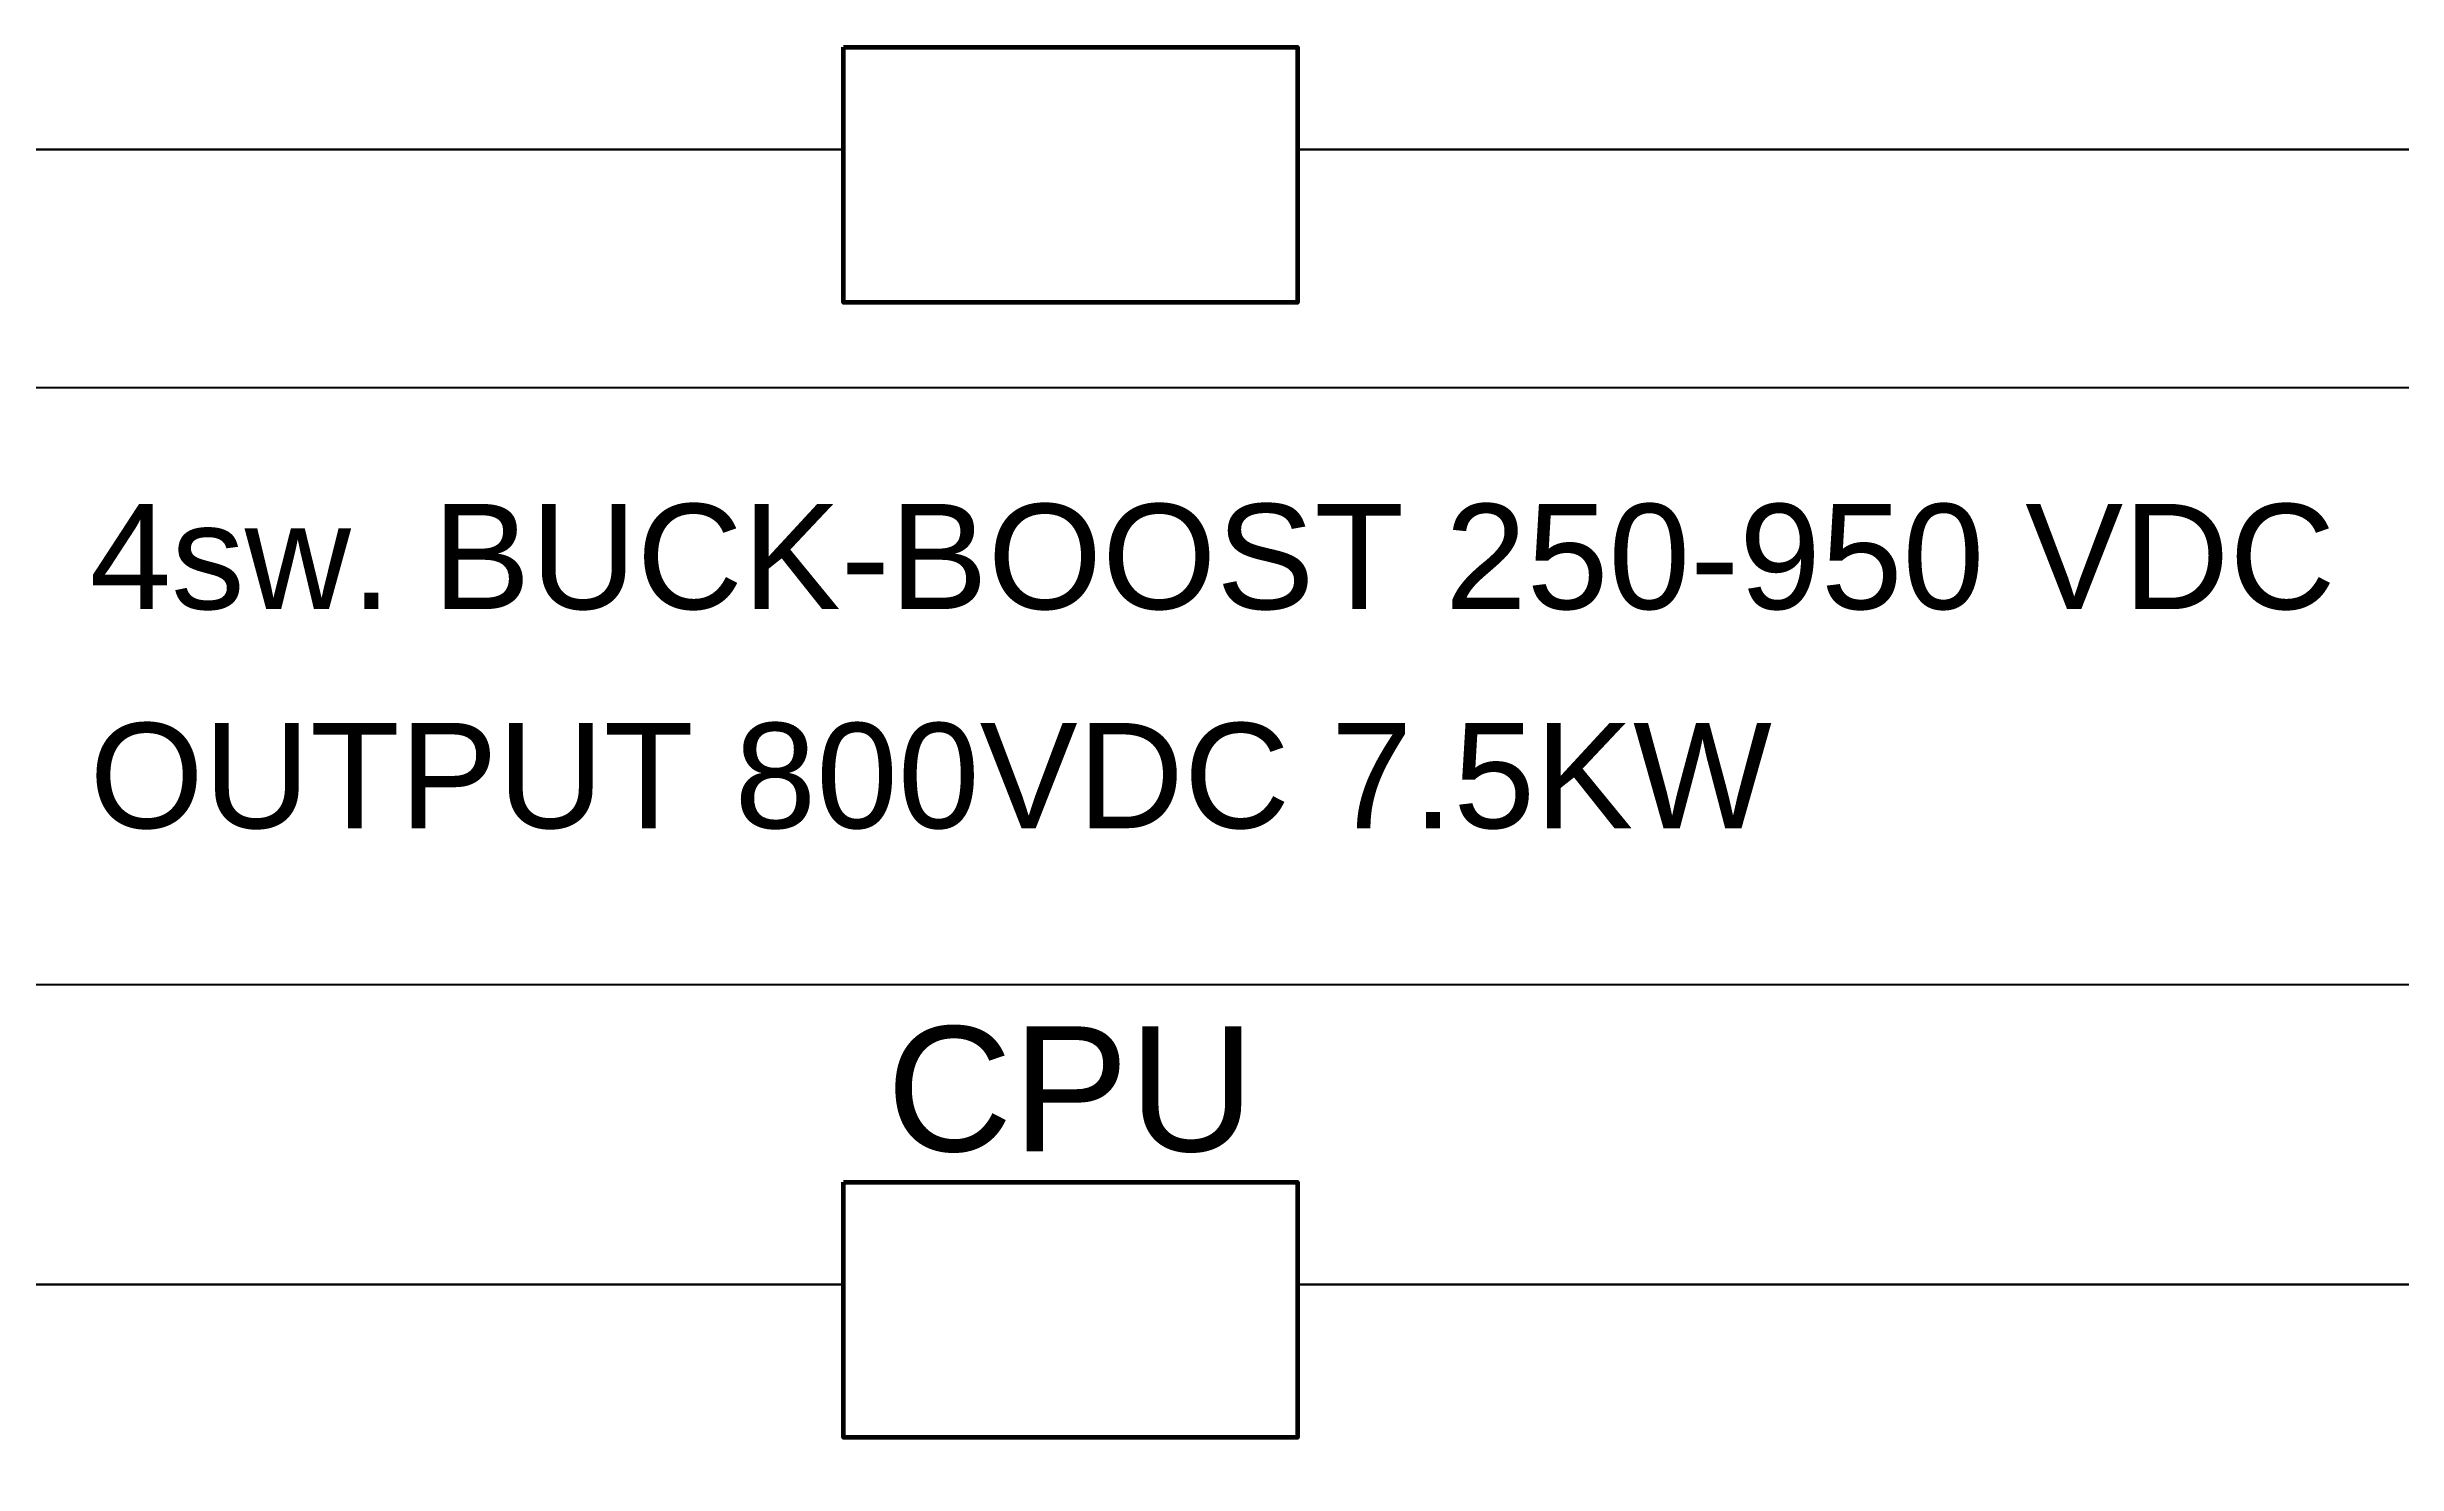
# Model space of a CAD drawing. Header units: inches. Extents: x 27 to 2311866, y 25 to 2322495.
# Drawn here: x 297436 to 408581, y 1950204 to 2017200 of the extents above; entities that cross this region are included whole.
import ezdxf

# ---------------------------------------------------------------- set-up
doc = ezdxf.new("R2010")
doc.units = ezdxf.units.IN
doc.header["$MEASUREMENT"] = 0
doc.layers.add('Слаботочка', color=4, linetype='Continuous', lineweight=30)
doc.styles.get("Standard").update_dxf_attribs({"font": 'arial.ttf'})

msp = doc.modelspace()

# ---------------------------------------------------------------- linework, layer by layer
msp.add_lwpolyline([(295268, 1972864), (295268, 2001104), (411757, 2001104), (411757, 1972864)], close=True)
at = {"layer": 'Слаботочка', "color": 4, "lineweight": 60}
for points in [[(335110, 2017200), (356580, 2017200), (356580, 2005122), (335110, 2005122)], [(335110, 1963536), (356580, 1963536), (356580, 1951458), (335110, 1951458)]]:
    msp.add_lwpolyline(points, close=True, dxfattribs=at)
at = {"layer": 'Слаботочка'}
for points in [[(248286, 2010678), (248286, 2012352), (335110, 2012352)], [(356580, 2012352), (466346, 2012352), (466380, 2003867)], [(248286, 1957015), (248286, 1958688), (335110, 1958688)], [(356580, 1958688), (466346, 1958688), (466380, 1950204)]]:
    msp.add_lwpolyline(points, dxfattribs=at)

# ---------------------------------------------------------------- texts
for s, p in [('4sw. BUCK-BOOST 250-950 VDC ', (299445, 1990622)), ('OUTPUT 800VDC 7.5KW', (299445, 1980264))]:
    msp.add_text(s, height=4976.07).set_placement(p)
at = {"layer": 'Слаботочка', "color": 4, "insert": (337140, 1970894), "char_height": 5904.8, "attachment_point": 1}
msp.add_mtext_dynamic_manual_height_columns(' CPU', width=2806.44, gutter_width=29524, heights=[0], dxfattribs=at)

doc.saveas('drawing.dxf')
